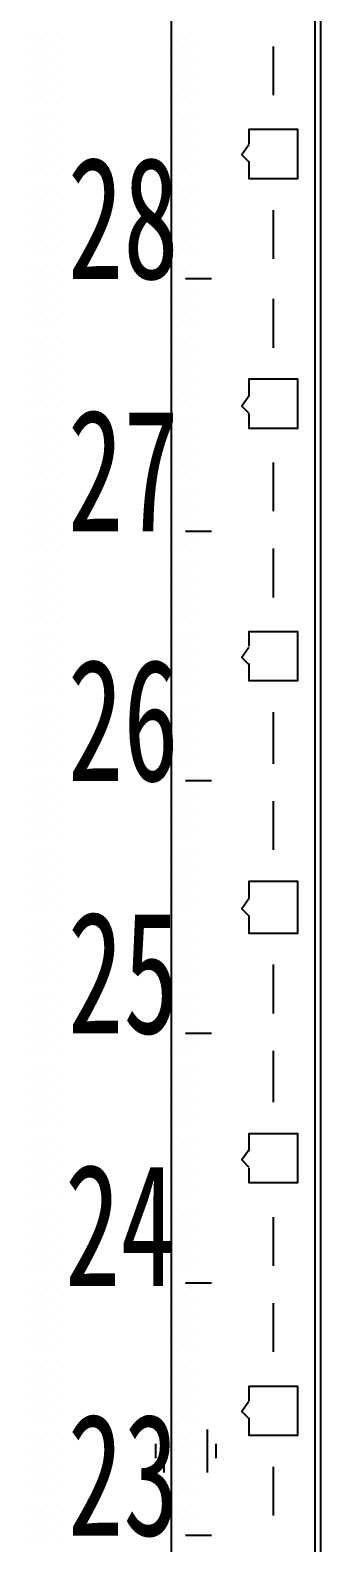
# Model space of a CAD drawing. Header units: metres. Extents: x 17 to 1264, y 17 to 859.
# Drawn here: x 303.8 to 318.4, y 402.8 to 478.7 of the extents above; entities that cross this region are included whole.
import ezdxf

# ---------------------------------------------------------------- set-up
doc = ezdxf.new("R2010")
doc.units = ezdxf.units.M
for name, color, linetype in [('LINES', 7, 'Continuous'), ('POLYLINES', 4, 'Continuous'), ('TEXTS', 3, 'Continuous')]:
    doc.layers.add(name, color=color, linetype=linetype)

msp = doc.modelspace()

# ---------------------------------------------------------------- linework, layer by layer
at = {"layer": 'LINES'}
for p, q in [((318.378, 125.712), (318.378, 721.008)), ((303.834, 478.656), (303.834, 478.656)), ((304.266, 478.656), (304.266, 478.656)), ((304.698, 478.656), (304.698, 478.656)), ((305.13, 478.656), (305.13, 478.656)), ((311.034, 478.656), (311.034, 478.656)), ((311.466, 478.656), (311.466, 478.656)), ((311.898, 478.656), (311.898, 478.656)), ((303.834, 477.792), (303.834, 477.792)), ((303.978, 478.224), (303.978, 478.224)), ((304.266, 477.792), (304.266, 477.792)), ((304.554, 478.224), (304.554, 478.224)), ((304.698, 477.792), (304.698, 477.792)), ((304.986, 478.224), (304.986, 478.224)), ((305.13, 477.792), (305.13, 477.792)), ((311.034, 477.792), (311.034, 477.792)), ((311.178, 478.224), (311.178, 478.224)), ((311.466, 477.792), (311.466, 477.792)), ((311.754, 478.224), (311.754, 478.224)), ((311.898, 477.792), (311.898, 477.792)), ((312.186, 478.224), (312.186, 478.224)), ((316.002, 477.936), (316.002, 475.488)), ((303.834, 476.784), (303.834, 476.784)), ((303.978, 477.216), (303.978, 477.216)), ((304.266, 476.784), (304.266, 476.784)), ((304.554, 477.216), (304.554, 477.216)), ((304.698, 476.784), (304.698, 476.784)), ((304.986, 477.216), (304.986, 477.216)), ((305.13, 476.784), (305.13, 476.784)), ((311.034, 476.784), (311.034, 476.784)), ((311.178, 477.216), (311.178, 477.216)), ((311.466, 476.784), (311.466, 476.784)), ((311.754, 477.216), (311.754, 477.216)), ((311.898, 476.784), (311.898, 476.784)), ((312.186, 477.216), (312.186, 477.216)), ((303.978, 476.352), (303.978, 476.352)), ((304.554, 476.352), (304.554, 476.352)), ((304.986, 476.352), (304.986, 476.352)), ((311.178, 476.352), (311.178, 476.352)), ((311.754, 476.352), (311.754, 476.352)), ((312.186, 476.352), (312.186, 476.352)), ((303.834, 475.92), (303.834, 475.92)), ((303.978, 475.488), (303.978, 475.488)), ((304.266, 475.92), (304.266, 475.92)), ((304.554, 475.488), (304.554, 475.488)), ((304.698, 475.92), (304.698, 475.92)), ((304.986, 475.488), (304.986, 475.488)), ((305.13, 475.92), (305.13, 475.92)), ((311.034, 475.92), (311.034, 475.92)), ((311.178, 475.488), (311.178, 475.488)), ((311.466, 475.92), (311.466, 475.92)), ((311.754, 475.488), (311.754, 475.488)), ((311.898, 475.92), (311.898, 475.92)), ((312.186, 475.488), (312.186, 475.488)), ((303.834, 475.056), (303.834, 475.056)), ((303.978, 474.624), (303.978, 474.624)), ((304.266, 475.056), (304.266, 475.056)), ((304.554, 474.624), (304.554, 474.624)), ((304.698, 475.056), (304.698, 475.056)), ((304.986, 474.624), (304.986, 474.624)), ((305.13, 475.056), (305.13, 475.056)), ((311.034, 475.056), (311.034, 475.056)), ((311.178, 474.624), (311.178, 474.624)), ((311.466, 475.056), (311.466, 475.056)), ((311.754, 474.624), (311.754, 474.624)), ((311.898, 475.056), (311.898, 475.056)), ((312.186, 474.624), (312.186, 474.624)), ((303.834, 474.192), (303.834, 474.192)), ((304.266, 474.192), (304.266, 474.192)), ((304.698, 474.192), (304.698, 474.192)), ((305.13, 474.192), (305.13, 474.192)), ((311.034, 474.192), (311.034, 474.192)), ((311.466, 474.192), (311.466, 474.192)), ((311.898, 474.192), (311.898, 474.192)), ((303.834, 473.184), (303.834, 473.184)), ((303.978, 473.616), (303.978, 473.616)), ((304.266, 473.184), (304.266, 473.184)), ((304.554, 473.616), (304.554, 473.616)), ((304.698, 473.184), (304.698, 473.184)), ((304.986, 473.616), (304.986, 473.616)), ((305.13, 473.184), (305.13, 473.184)), ((311.034, 473.184), (311.034, 473.184)), ((311.178, 473.616), (311.178, 473.616)), ((311.466, 473.184), (311.466, 473.184)), ((311.754, 473.616), (311.754, 473.616)), ((311.898, 473.184), (311.898, 473.184)), ((312.186, 473.616), (312.186, 473.616)), ((303.834, 472.32), (303.834, 472.32)), ((303.978, 472.752), (303.978, 472.752)), ((304.266, 472.32), (304.266, 472.32)), ((304.554, 472.752), (304.554, 472.752)), ((304.698, 472.32), (304.698, 472.32)), ((304.986, 472.752), (304.986, 472.752)), ((305.13, 472.32), (305.13, 472.32)), ((311.034, 472.32), (311.034, 472.32)), ((311.178, 472.752), (311.178, 472.752)), ((311.466, 472.32), (311.466, 472.32)), ((311.754, 472.752), (311.754, 472.752)), ((311.898, 472.32), (311.898, 472.32)), ((312.186, 472.752), (312.186, 472.752)), ((303.834, 471.456), (303.834, 471.456)), ((303.978, 471.888), (303.978, 471.888)), ((304.266, 471.456), (304.266, 471.456)), ((304.554, 471.888), (304.554, 471.888)), ((304.698, 471.456), (304.698, 471.456)), ((304.986, 471.888), (304.986, 471.888)), ((305.13, 471.456), (305.13, 471.456)), ((311.034, 471.456), (311.034, 471.456)), ((311.178, 471.888), (311.178, 471.888)), ((311.466, 471.456), (311.466, 471.456)), ((311.754, 471.888), (311.754, 471.888)), ((311.898, 471.456), (311.898, 471.456)), ((312.186, 471.888), (312.186, 471.888)), ((303.978, 471.024), (303.978, 471.024)), ((304.554, 471.024), (304.554, 471.024)), ((304.986, 471.024), (304.986, 471.024)), ((311.178, 471.024), (311.178, 471.024)), ((311.754, 471.024), (311.754, 471.024)), ((312.186, 471.024), (312.186, 471.024)), ((303.834, 470.592), (303.834, 470.592)), ((303.978, 470.016), (303.978, 470.016)), ((304.266, 470.592), (304.266, 470.592)), ((304.554, 470.016), (304.554, 470.016)), ((304.698, 470.592), (304.698, 470.592)), ((304.986, 470.016), (304.986, 470.016)), ((305.13, 470.592), (305.13, 470.592)), ((311.034, 470.592), (311.034, 470.592)), ((311.178, 470.016), (311.178, 470.016)), ((311.466, 470.592), (311.466, 470.592)), ((311.754, 470.016), (311.754, 470.016)), ((311.898, 470.592), (311.898, 470.592)), ((312.186, 470.016), (312.186, 470.016)), ((303.834, 469.584), (303.834, 469.584)), ((303.978, 469.152), (303.978, 469.152)), ((304.266, 469.584), (304.266, 469.584)), ((304.554, 469.152), (304.554, 469.152)), ((304.698, 469.584), (304.698, 469.584)), ((304.986, 469.152), (304.986, 469.152)), ((305.13, 469.584), (305.13, 469.584)), ((311.034, 469.584), (311.034, 469.584)), ((311.178, 469.152), (311.178, 469.152)), ((311.466, 469.584), (311.466, 469.584)), ((311.754, 469.152), (311.754, 469.152)), ((311.898, 469.584), (311.898, 469.584)), ((312.186, 469.152), (312.186, 469.152)), ((316.002, 469.728), (316.002, 467.28)), ((303.834, 468.72), (303.834, 468.72)), ((304.266, 468.72), (304.266, 468.72)), ((304.698, 468.72), (304.698, 468.72)), ((305.13, 468.72), (305.13, 468.72)), ((311.034, 468.72), (311.034, 468.72)), ((311.466, 468.72), (311.466, 468.72)), ((311.898, 468.72), (311.898, 468.72)), ((303.834, 467.856), (303.834, 467.856)), ((303.978, 468.288), (303.978, 468.288)), ((304.266, 467.856), (304.266, 467.856)), ((304.554, 468.288), (304.554, 468.288)), ((304.698, 467.856), (304.698, 467.856)), ((304.986, 468.288), (304.986, 468.288)), ((305.13, 467.856), (305.13, 467.856)), ((311.034, 467.856), (311.034, 467.856)), ((311.178, 468.288), (311.178, 468.288)), ((311.466, 467.856), (311.466, 467.856)), ((311.754, 468.288), (311.754, 468.288)), ((311.898, 467.856), (311.898, 467.856)), ((312.186, 468.288), (312.186, 468.288)), ((303.834, 466.992), (303.834, 466.992)), ((303.978, 467.424), (303.978, 467.424)), ((304.266, 466.992), (304.266, 466.992)), ((304.554, 467.424), (304.554, 467.424)), ((304.698, 466.992), (304.698, 466.992)), ((304.986, 467.424), (304.986, 467.424)), ((305.13, 466.992), (305.13, 466.992)), ((311.034, 466.992), (311.034, 466.992)), ((311.178, 467.424), (311.178, 467.424)), ((311.466, 466.992), (311.466, 466.992)), ((311.754, 467.424), (311.754, 467.424)), ((311.898, 466.992), (311.898, 466.992)), ((312.186, 467.424), (312.186, 467.424)), ((303.978, 466.416), (303.978, 466.416)), ((304.554, 466.416), (304.554, 466.416)), ((304.986, 466.416), (304.986, 466.416)), ((311.178, 466.416), (311.178, 466.416)), ((312.906, 466.272), (311.61, 466.272)), ((312.906, 466.272), (311.61, 466.272)), ((312.906, 466.272), (311.61, 466.272)), ((312.906, 466.272), (311.61, 466.272)), ((311.754, 466.416), (311.754, 466.416)), ((312.186, 466.416), (312.186, 466.416)), ((303.834, 465.984), (303.834, 465.984)), ((303.978, 465.552), (303.978, 465.552)), ((304.266, 465.984), (304.266, 465.984)), ((304.554, 465.552), (304.554, 465.552)), ((304.698, 465.984), (304.698, 465.984)), ((304.986, 465.552), (304.986, 465.552)), ((305.13, 465.984), (305.13, 465.984)), ((311.034, 465.984), (311.034, 465.984)), ((311.178, 465.552), (311.178, 465.552)), ((311.466, 465.984), (311.466, 465.984)), ((311.754, 465.552), (311.754, 465.552)), ((311.898, 465.984), (311.898, 465.984)), ((312.186, 465.552), (312.186, 465.552)), ((303.834, 465.12), (303.834, 465.12)), ((303.978, 464.688), (303.978, 464.688)), ((304.266, 465.12), (304.266, 465.12)), ((304.554, 464.688), (304.554, 464.688)), ((304.698, 465.12), (304.698, 465.12)), ((304.986, 464.688), (304.986, 464.688)), ((305.13, 465.12), (305.13, 465.12)), ((311.034, 465.12), (311.034, 465.12)), ((311.178, 464.688), (311.178, 464.688)), ((311.466, 465.12), (311.466, 465.12)), ((311.754, 464.688), (311.754, 464.688)), ((311.898, 465.12), (311.898, 465.12)), ((312.186, 464.688), (312.186, 464.688)), ((316.002, 465.264), (316.002, 462.816)), ((303.834, 464.256), (303.834, 464.256)), ((303.978, 463.824), (303.978, 463.824)), ((304.266, 464.256), (304.266, 464.256)), ((304.554, 463.824), (304.554, 463.824)), ((304.698, 464.256), (304.698, 464.256)), ((304.986, 463.824), (304.986, 463.824)), ((305.13, 464.256), (305.13, 464.256)), ((311.034, 464.256), (311.034, 464.256)), ((311.178, 463.824), (311.178, 463.824)), ((311.466, 464.256), (311.466, 464.256)), ((311.754, 463.824), (311.754, 463.824)), ((311.898, 464.256), (311.898, 464.256)), ((312.186, 463.824), (312.186, 463.824)), ((303.834, 463.392), (303.834, 463.392)), ((304.266, 463.392), (304.266, 463.392)), ((304.698, 463.392), (304.698, 463.392)), ((305.13, 463.392), (305.13, 463.392)), ((311.034, 463.392), (311.034, 463.392)), ((311.466, 463.392), (311.466, 463.392)), ((311.898, 463.392), (311.898, 463.392)), ((303.834, 462.384), (303.834, 462.384)), ((303.978, 462.816), (303.978, 462.816)), ((304.266, 462.384), (304.266, 462.384)), ((304.554, 462.816), (304.554, 462.816)), ((304.698, 462.384), (304.698, 462.384)), ((304.986, 462.816), (304.986, 462.816)), ((305.13, 462.384), (305.13, 462.384)), ((311.034, 462.384), (311.034, 462.384)), ((311.178, 462.816), (311.178, 462.816)), ((311.466, 462.384), (311.466, 462.384)), ((311.754, 462.816), (311.754, 462.816)), ((311.898, 462.384), (311.898, 462.384)), ((312.186, 462.816), (312.186, 462.816)), ((303.978, 461.952), (303.978, 461.952)), ((304.554, 461.952), (304.554, 461.952)), ((304.986, 461.952), (304.986, 461.952)), ((311.178, 461.952), (311.178, 461.952)), ((311.754, 461.952), (311.754, 461.952)), ((312.186, 461.952), (312.186, 461.952)), ((303.834, 461.52), (303.834, 461.52)), ((303.978, 461.088), (303.978, 461.088)), ((304.266, 461.52), (304.266, 461.52)), ((304.554, 461.088), (304.554, 461.088)), ((304.698, 461.52), (304.698, 461.52)), ((304.986, 461.088), (304.986, 461.088)), ((305.13, 461.52), (305.13, 461.52)), ((311.034, 461.52), (311.034, 461.52)), ((311.178, 461.088), (311.178, 461.088)), ((311.466, 461.52), (311.466, 461.52)), ((311.754, 461.088), (311.754, 461.088)), ((311.898, 461.52), (311.898, 461.52)), ((312.186, 461.088), (312.186, 461.088)), ((303.834, 460.656), (303.834, 460.656)), ((303.978, 460.224), (303.978, 460.224)), ((304.266, 460.656), (304.266, 460.656)), ((304.554, 460.224), (304.554, 460.224)), ((304.698, 460.656), (304.698, 460.656)), ((304.986, 460.224), (304.986, 460.224)), ((305.13, 460.656), (305.13, 460.656)), ((311.034, 460.656), (311.034, 460.656)), ((311.178, 460.224), (311.178, 460.224)), ((311.466, 460.656), (311.466, 460.656)), ((311.754, 460.224), (311.754, 460.224)), ((311.898, 460.656), (311.898, 460.656)), ((312.186, 460.224), (312.186, 460.224)), ((303.834, 459.792), (303.834, 459.792)), ((304.266, 459.792), (304.266, 459.792)), ((304.698, 459.792), (304.698, 459.792)), ((305.13, 459.792), (305.13, 459.792)), ((311.034, 459.792), (311.034, 459.792)), ((311.466, 459.792), (311.466, 459.792)), ((311.898, 459.792), (311.898, 459.792)), ((303.834, 458.784), (303.834, 458.784)), ((303.978, 459.216), (303.978, 459.216)), ((304.266, 458.784), (304.266, 458.784)), ((304.554, 459.216), (304.554, 459.216)), ((304.698, 458.784), (304.698, 458.784)), ((304.986, 459.216), (304.986, 459.216)), ((305.13, 458.784), (305.13, 458.784)), ((311.034, 458.784), (311.034, 458.784)), ((311.178, 459.216), (311.178, 459.216)), ((311.466, 458.784), (311.466, 458.784)), ((311.754, 459.216), (311.754, 459.216)), ((311.898, 458.784), (311.898, 458.784)), ((312.186, 459.216), (312.186, 459.216)), ((303.834, 457.92), (303.834, 457.92)), ((303.978, 458.352), (303.978, 458.352)), ((304.266, 457.92), (304.266, 457.92)), ((304.554, 458.352), (304.554, 458.352)), ((304.698, 457.92), (304.698, 457.92)), ((304.986, 458.352), (304.986, 458.352)), ((305.13, 457.92), (305.13, 457.92)), ((311.034, 457.92), (311.034, 457.92)), ((311.178, 458.352), (311.178, 458.352)), ((311.466, 457.92), (311.466, 457.92)), ((311.754, 458.352), (311.754, 458.352)), ((311.898, 457.92), (311.898, 457.92)), ((312.186, 458.352), (312.186, 458.352)), ((303.834, 457.056), (303.834, 457.056)), ((303.978, 457.488), (303.978, 457.488)), ((304.266, 457.056), (304.266, 457.056)), ((304.554, 457.488), (304.554, 457.488)), ((304.698, 457.056), (304.698, 457.056)), ((304.986, 457.488), (304.986, 457.488)), ((305.13, 457.056), (305.13, 457.056)), ((311.034, 457.056), (311.034, 457.056)), ((311.178, 457.488), (311.178, 457.488)), ((311.466, 457.056), (311.466, 457.056)), ((311.754, 457.488), (311.754, 457.488)), ((311.898, 457.056), (311.898, 457.056)), ((312.186, 457.488), (312.186, 457.488)), ((316.002, 457.056), (316.002, 454.608)), ((303.978, 456.624), (303.978, 456.624)), ((304.554, 456.624), (304.554, 456.624)), ((304.986, 456.624), (304.986, 456.624)), ((311.178, 456.624), (311.178, 456.624)), ((311.754, 456.624), (311.754, 456.624)), ((312.186, 456.624), (312.186, 456.624)), ((303.834, 456.192), (303.834, 456.192)), ((303.978, 455.616), (303.978, 455.616)), ((304.266, 456.192), (304.266, 456.192)), ((304.554, 455.616), (304.554, 455.616)), ((304.698, 456.192), (304.698, 456.192)), ((304.986, 455.616), (304.986, 455.616)), ((305.13, 456.192), (305.13, 456.192)), ((311.034, 456.192), (311.034, 456.192)), ((311.178, 455.616), (311.178, 455.616)), ((311.466, 456.192), (311.466, 456.192)), ((311.754, 455.616), (311.754, 455.616)), ((311.898, 456.192), (311.898, 456.192)), ((312.186, 455.616), (312.186, 455.616)), ((303.834, 455.184), (303.834, 455.184)), ((303.978, 454.752), (303.978, 454.752)), ((304.266, 455.184), (304.266, 455.184)), ((304.554, 454.752), (304.554, 454.752)), ((304.698, 455.184), (304.698, 455.184)), ((304.986, 454.752), (304.986, 454.752)), ((305.13, 455.184), (305.13, 455.184)), ((311.034, 455.184), (311.034, 455.184)), ((311.178, 454.752), (311.178, 454.752)), ((311.466, 455.184), (311.466, 455.184)), ((311.754, 454.752), (311.754, 454.752)), ((311.898, 455.184), (311.898, 455.184)), ((312.186, 454.752), (312.186, 454.752)), ((303.834, 454.32), (303.834, 454.32)), ((304.266, 454.32), (304.266, 454.32)), ((304.698, 454.32), (304.698, 454.32)), ((305.13, 454.32), (305.13, 454.32)), ((311.034, 454.32), (311.034, 454.32)), ((311.466, 454.32), (311.466, 454.32)), ((311.898, 454.32), (311.898, 454.32)), ((303.834, 453.456), (303.834, 453.456)), ((303.978, 453.888), (303.978, 453.888)), ((304.266, 453.456), (304.266, 453.456)), ((304.554, 453.888), (304.554, 453.888)), ((304.698, 453.456), (304.698, 453.456)), ((304.986, 453.888), (304.986, 453.888)), ((305.13, 453.456), (305.13, 453.456)), ((311.034, 453.456), (311.034, 453.456)), ((311.178, 453.888), (311.178, 453.888)), ((311.466, 453.456), (311.466, 453.456)), ((312.906, 453.6), (311.61, 453.6)), ((312.906, 453.6), (311.61, 453.6)), ((312.906, 453.6), (311.61, 453.6)), ((312.906, 453.6), (311.61, 453.6)), ((311.754, 453.888), (311.754, 453.888)), ((311.898, 453.456), (311.898, 453.456)), ((312.186, 453.888), (312.186, 453.888)), ((303.834, 452.592), (303.834, 452.592)), ((303.978, 453.024), (303.978, 453.024)), ((304.266, 452.592), (304.266, 452.592)), ((304.554, 453.024), (304.554, 453.024)), ((304.698, 452.592), (304.698, 452.592)), ((304.986, 453.024), (304.986, 453.024)), ((305.13, 452.592), (305.13, 452.592)), ((311.034, 452.592), (311.034, 452.592)), ((311.178, 453.024), (311.178, 453.024)), ((311.466, 452.592), (311.466, 452.592)), ((311.754, 453.024), (311.754, 453.024)), ((311.898, 452.592), (311.898, 452.592)), ((312.186, 453.024), (312.186, 453.024)), ((316.002, 452.736), (316.002, 450.288)), ((303.978, 452.016), (303.978, 452.016)), ((304.554, 452.016), (304.554, 452.016)), ((304.986, 452.016), (304.986, 452.016)), ((311.178, 452.016), (311.178, 452.016)), ((311.754, 452.016), (311.754, 452.016)), ((312.186, 452.016), (312.186, 452.016)), ((303.834, 451.584), (303.834, 451.584)), ((303.978, 451.152), (303.978, 451.152)), ((304.266, 451.584), (304.266, 451.584)), ((304.554, 451.152), (304.554, 451.152)), ((304.698, 451.584), (304.698, 451.584)), ((304.986, 451.152), (304.986, 451.152)), ((305.13, 451.584), (305.13, 451.584)), ((311.034, 451.584), (311.034, 451.584)), ((311.178, 451.152), (311.178, 451.152)), ((311.466, 451.584), (311.466, 451.584)), ((311.754, 451.152), (311.754, 451.152)), ((311.898, 451.584), (311.898, 451.584)), ((312.186, 451.152), (312.186, 451.152)), ((303.834, 450.72), (303.834, 450.72)), ((303.978, 450.288), (303.978, 450.288)), ((304.266, 450.72), (304.266, 450.72)), ((304.554, 450.288), (304.554, 450.288)), ((304.698, 450.72), (304.698, 450.72)), ((304.986, 450.288), (304.986, 450.288)), ((305.13, 450.72), (305.13, 450.72)), ((311.034, 450.72), (311.034, 450.72)), ((311.178, 450.288), (311.178, 450.288)), ((311.466, 450.72), (311.466, 450.72)), ((311.754, 450.288), (311.754, 450.288)), ((311.898, 450.72), (311.898, 450.72)), ((312.186, 450.288), (312.186, 450.288)), ((303.834, 449.856), (303.834, 449.856)), ((303.978, 449.424), (303.978, 449.424)), ((304.266, 449.856), (304.266, 449.856)), ((304.554, 449.424), (304.554, 449.424)), ((304.698, 449.856), (304.698, 449.856)), ((304.986, 449.424), (304.986, 449.424)), ((305.13, 449.856), (305.13, 449.856)), ((311.034, 449.856), (311.034, 449.856)), ((311.178, 449.424), (311.178, 449.424)), ((311.466, 449.856), (311.466, 449.856)), ((311.754, 449.424), (311.754, 449.424)), ((311.898, 449.856), (311.898, 449.856)), ((312.186, 449.424), (312.186, 449.424)), ((303.834, 448.992), (303.834, 448.992)), ((304.266, 448.992), (304.266, 448.992)), ((304.698, 448.992), (304.698, 448.992)), ((305.13, 448.992), (305.13, 448.992)), ((311.034, 448.992), (311.034, 448.992)), ((311.466, 448.992), (311.466, 448.992)), ((311.898, 448.992), (311.898, 448.992)), ((303.834, 447.984), (303.834, 447.984)), ((303.978, 448.416), (303.978, 448.416)), ((304.266, 447.984), (304.266, 447.984)), ((304.554, 448.416), (304.554, 448.416)), ((304.698, 447.984), (304.698, 447.984)), ((304.986, 448.416), (304.986, 448.416)), ((305.13, 447.984), (305.13, 447.984)), ((311.034, 447.984), (311.034, 447.984)), ((311.178, 448.416), (311.178, 448.416)), ((311.466, 447.984), (311.466, 447.984)), ((311.754, 448.416), (311.754, 448.416)), ((311.898, 447.984), (311.898, 447.984)), ((312.186, 448.416), (312.186, 448.416)), ((303.834, 447.12), (303.834, 447.12)), ((303.978, 447.552), (303.978, 447.552)), ((304.266, 447.12), (304.266, 447.12)), ((304.554, 447.552), (304.554, 447.552)), ((304.698, 447.12), (304.698, 447.12)), ((304.986, 447.552), (304.986, 447.552)), ((305.13, 447.12), (305.13, 447.12)), ((311.034, 447.12), (311.034, 447.12)), ((311.178, 447.552), (311.178, 447.552)), ((311.466, 447.12), (311.466, 447.12)), ((311.754, 447.552), (311.754, 447.552)), ((311.898, 447.12), (311.898, 447.12)), ((312.186, 447.552), (312.186, 447.552)), ((303.978, 446.688), (303.978, 446.688)), ((304.554, 446.688), (304.554, 446.688)), ((304.986, 446.688), (304.986, 446.688)), ((311.178, 446.688), (311.178, 446.688)), ((311.754, 446.688), (311.754, 446.688)), ((312.186, 446.688), (312.186, 446.688)), ((303.834, 446.256), (303.834, 446.256)), ((303.978, 445.824), (303.978, 445.824)), ((304.266, 446.256), (304.266, 446.256)), ((304.554, 445.824), (304.554, 445.824)), ((304.698, 446.256), (304.698, 446.256)), ((304.986, 445.824), (304.986, 445.824)), ((305.13, 446.256), (305.13, 446.256)), ((311.034, 446.256), (311.034, 446.256)), ((311.178, 445.824), (311.178, 445.824)), ((311.466, 446.256), (311.466, 446.256)), ((311.754, 445.824), (311.754, 445.824)), ((311.898, 446.256), (311.898, 446.256)), ((312.186, 445.824), (312.186, 445.824)), ((303.834, 445.392), (303.834, 445.392)), ((304.266, 445.392), (304.266, 445.392)), ((304.698, 445.392), (304.698, 445.392)), ((305.13, 445.392), (305.13, 445.392)), ((311.034, 445.392), (311.034, 445.392)), ((311.466, 445.392), (311.466, 445.392)), ((311.898, 445.392), (311.898, 445.392)), ((303.834, 444.384), (303.834, 444.384)), ((303.978, 444.816), (303.978, 444.816)), ((304.266, 444.384), (304.266, 444.384)), ((304.554, 444.816), (304.554, 444.816)), ((304.698, 444.384), (304.698, 444.384)), ((304.986, 444.816), (304.986, 444.816)), ((305.13, 444.384), (305.13, 444.384)), ((311.034, 444.384), (311.034, 444.384)), ((311.178, 444.816), (311.178, 444.816)), ((311.466, 444.384), (311.466, 444.384)), ((311.754, 444.816), (311.754, 444.816)), ((311.898, 444.384), (311.898, 444.384)), ((312.186, 444.816), (312.186, 444.816)), ((316.002, 444.528), (316.002, 441.936)), ((303.834, 443.52), (303.834, 443.52)), ((303.978, 443.952), (303.978, 443.952)), ((304.266, 443.52), (304.266, 443.52)), ((304.554, 443.952), (304.554, 443.952)), ((304.698, 443.52), (304.698, 443.52)), ((304.986, 443.952), (304.986, 443.952)), ((305.13, 443.52), (305.13, 443.52)), ((311.034, 443.52), (311.034, 443.52)), ((311.178, 443.952), (311.178, 443.952)), ((311.466, 443.52), (311.466, 443.52)), ((311.754, 443.952), (311.754, 443.952)), ((311.898, 443.52), (311.898, 443.52)), ((312.186, 443.952), (312.186, 443.952)), ((303.834, 442.656), (303.834, 442.656)), ((303.978, 443.088), (303.978, 443.088)), ((304.266, 442.656), (304.266, 442.656)), ((304.554, 443.088), (304.554, 443.088)), ((304.698, 442.656), (304.698, 442.656)), ((304.986, 443.088), (304.986, 443.088)), ((305.13, 442.656), (305.13, 442.656)), ((311.034, 442.656), (311.034, 442.656)), ((311.178, 443.088), (311.178, 443.088)), ((311.466, 442.656), (311.466, 442.656)), ((311.754, 443.088), (311.754, 443.088)), ((311.898, 442.656), (311.898, 442.656)), ((312.186, 443.088), (312.186, 443.088)), ((303.978, 442.224), (303.978, 442.224)), ((304.554, 442.224), (304.554, 442.224)), ((304.986, 442.224), (304.986, 442.224)), ((311.178, 442.224), (311.178, 442.224)), ((311.754, 442.224), (311.754, 442.224)), ((312.186, 442.224), (312.186, 442.224)), ((303.834, 441.792), (303.834, 441.792)), ((303.978, 441.216), (303.978, 441.216)), ((304.266, 441.792), (304.266, 441.792)), ((304.554, 441.216), (304.554, 441.216)), ((304.698, 441.792), (304.698, 441.792)), ((304.986, 441.216), (304.986, 441.216)), ((305.13, 441.792), (305.13, 441.792)), ((311.034, 441.792), (311.034, 441.792)), ((311.178, 441.216), (311.178, 441.216)), ((311.466, 441.792), (311.466, 441.792)), ((312.906, 441.072), (311.61, 441.072)), ((312.906, 441.072), (311.61, 441.072)), ((312.906, 441.072), (311.61, 441.072)), ((312.906, 441.072), (311.61, 441.072)), ((311.754, 441.216), (311.754, 441.216)), ((311.898, 441.792), (311.898, 441.792)), ((312.186, 441.216), (312.186, 441.216)), ((303.834, 440.784), (303.834, 440.784)), ((303.978, 440.352), (303.978, 440.352)), ((304.266, 440.784), (304.266, 440.784)), ((304.554, 440.352), (304.554, 440.352)), ((304.698, 440.784), (304.698, 440.784)), ((304.986, 440.352), (304.986, 440.352)), ((305.13, 440.784), (305.13, 440.784)), ((311.034, 440.784), (311.034, 440.784)), ((311.178, 440.352), (311.178, 440.352)), ((311.466, 440.784), (311.466, 440.784)), ((311.754, 440.352), (311.754, 440.352)), ((311.898, 440.784), (311.898, 440.784)), ((312.186, 440.352), (312.186, 440.352)), ((303.834, 439.92), (303.834, 439.92)), ((304.266, 439.92), (304.266, 439.92)), ((304.698, 439.92), (304.698, 439.92)), ((305.13, 439.92), (305.13, 439.92)), ((311.034, 439.92), (311.034, 439.92)), ((311.466, 439.92), (311.466, 439.92)), ((311.898, 439.92), (311.898, 439.92)), ((316.002, 440.064), (316.002, 437.616)), ((303.834, 439.056), (303.834, 439.056)), ((303.978, 439.488), (303.978, 439.488)), ((304.266, 439.056), (304.266, 439.056)), ((304.554, 439.488), (304.554, 439.488)), ((304.698, 439.056), (304.698, 439.056)), ((304.986, 439.488), (304.986, 439.488)), ((305.13, 439.056), (305.13, 439.056)), ((311.034, 439.056), (311.034, 439.056)), ((311.178, 439.488), (311.178, 439.488)), ((311.466, 439.056), (311.466, 439.056)), ((311.754, 439.488), (311.754, 439.488)), ((311.898, 439.056), (311.898, 439.056)), ((312.186, 439.488), (312.186, 439.488)), ((303.834, 438.192), (303.834, 438.192)), ((303.978, 438.624), (303.978, 438.624)), ((304.266, 438.192), (304.266, 438.192)), ((304.554, 438.624), (304.554, 438.624)), ((304.698, 438.192), (304.698, 438.192)), ((304.986, 438.624), (304.986, 438.624)), ((305.13, 438.192), (305.13, 438.192)), ((311.034, 438.192), (311.034, 438.192)), ((311.178, 438.624), (311.178, 438.624)), ((311.466, 438.192), (311.466, 438.192)), ((311.754, 438.624), (311.754, 438.624)), ((311.898, 438.192), (311.898, 438.192)), ((312.186, 438.624), (312.186, 438.624)), ((303.978, 437.616), (303.978, 437.616)), ((304.554, 437.616), (304.554, 437.616)), ((304.986, 437.616), (304.986, 437.616)), ((311.178, 437.616), (311.178, 437.616)), ((311.754, 437.616), (311.754, 437.616)), ((312.186, 437.616), (312.186, 437.616)), ((303.834, 437.184), (303.834, 437.184)), ((303.978, 436.752), (303.978, 436.752)), ((304.266, 437.184), (304.266, 437.184)), ((304.554, 436.752), (304.554, 436.752)), ((304.698, 437.184), (304.698, 437.184)), ((304.986, 436.752), (304.986, 436.752)), ((305.13, 437.184), (305.13, 437.184)), ((311.034, 437.184), (311.034, 437.184)), ((311.178, 436.752), (311.178, 436.752)), ((311.466, 437.184), (311.466, 437.184)), ((311.754, 436.752), (311.754, 436.752)), ((311.898, 437.184), (311.898, 437.184)), ((312.186, 436.752), (312.186, 436.752)), ((303.834, 436.32), (303.834, 436.32)), ((303.978, 435.888), (303.978, 435.888)), ((304.266, 436.32), (304.266, 436.32)), ((304.554, 435.888), (304.554, 435.888)), ((304.698, 436.32), (304.698, 436.32)), ((304.986, 435.888), (304.986, 435.888)), ((305.13, 436.32), (305.13, 436.32)), ((311.034, 436.32), (311.034, 436.32)), ((311.178, 435.888), (311.178, 435.888)), ((311.466, 436.32), (311.466, 436.32)), ((311.754, 435.888), (311.754, 435.888)), ((311.898, 436.32), (311.898, 436.32)), ((312.186, 435.888), (312.186, 435.888)), ((303.834, 435.456), (303.834, 435.456)), ((303.978, 435.024), (303.978, 435.024)), ((304.266, 435.456), (304.266, 435.456)), ((304.554, 435.024), (304.554, 435.024)), ((304.698, 435.456), (304.698, 435.456)), ((304.986, 435.024), (304.986, 435.024)), ((305.13, 435.456), (305.13, 435.456)), ((311.034, 435.456), (311.034, 435.456)), ((311.178, 435.024), (311.178, 435.024)), ((311.466, 435.456), (311.466, 435.456)), ((311.754, 435.024), (311.754, 435.024)), ((311.898, 435.456), (311.898, 435.456)), ((312.186, 435.024), (312.186, 435.024)), ((303.834, 434.592), (303.834, 434.592)), ((304.266, 434.592), (304.266, 434.592)), ((304.698, 434.592), (304.698, 434.592)), ((305.13, 434.592), (305.13, 434.592)), ((311.034, 434.592), (311.034, 434.592)), ((311.466, 434.592), (311.466, 434.592)), ((311.898, 434.592), (311.898, 434.592)), ((303.834, 433.584), (303.834, 433.584)), ((303.978, 434.016), (303.978, 434.016)), ((304.266, 433.584), (304.266, 433.584)), ((304.554, 434.016), (304.554, 434.016)), ((304.698, 433.584), (304.698, 433.584)), ((304.986, 434.016), (304.986, 434.016)), ((305.13, 433.584), (305.13, 433.584)), ((311.034, 433.584), (311.034, 433.584)), ((311.178, 434.016), (311.178, 434.016)), ((311.466, 433.584), (311.466, 433.584)), ((311.754, 434.016), (311.754, 434.016)), ((311.898, 433.584), (311.898, 433.584)), ((312.186, 434.016), (312.186, 434.016)), ((303.834, 432.72), (303.834, 432.72)), ((303.978, 433.152), (303.978, 433.152)), ((304.266, 432.72), (304.266, 432.72)), ((304.554, 433.152), (304.554, 433.152)), ((304.698, 432.72), (304.698, 432.72)), ((304.986, 433.152), (304.986, 433.152)), ((305.13, 432.72), (305.13, 432.72)), ((311.034, 432.72), (311.034, 432.72)), ((311.178, 433.152), (311.178, 433.152)), ((311.466, 432.72), (311.466, 432.72)), ((311.754, 433.152), (311.754, 433.152)), ((311.898, 432.72), (311.898, 432.72)), ((312.186, 433.152), (312.186, 433.152)), ((303.978, 432.288), (303.978, 432.288)), ((304.554, 432.288), (304.554, 432.288)), ((304.986, 432.288), (304.986, 432.288)), ((311.178, 432.288), (311.178, 432.288)), ((311.754, 432.288), (311.754, 432.288)), ((312.186, 432.288), (312.186, 432.288)), ((303.834, 431.856), (303.834, 431.856)), ((303.978, 431.424), (303.978, 431.424)), ((304.266, 431.856), (304.266, 431.856)), ((304.554, 431.424), (304.554, 431.424)), ((304.698, 431.856), (304.698, 431.856)), ((304.986, 431.424), (304.986, 431.424)), ((305.13, 431.856), (305.13, 431.856)), ((311.034, 431.856), (311.034, 431.856)), ((311.178, 431.424), (311.178, 431.424)), ((311.466, 431.856), (311.466, 431.856)), ((311.754, 431.424), (311.754, 431.424)), ((311.898, 431.856), (311.898, 431.856)), ((312.186, 431.424), (312.186, 431.424)), ((316.002, 431.856), (316.002, 429.408)), ((303.834, 430.992), (303.834, 430.992)), ((303.978, 430.416), (303.978, 430.416)), ((304.266, 430.992), (304.266, 430.992)), ((304.554, 430.416), (304.554, 430.416)), ((304.698, 430.992), (304.698, 430.992)), ((304.986, 430.416), (304.986, 430.416)), ((305.13, 430.992), (305.13, 430.992)), ((311.034, 430.992), (311.034, 430.992)), ((311.178, 430.416), (311.178, 430.416)), ((311.466, 430.992), (311.466, 430.992)), ((311.754, 430.416), (311.754, 430.416)), ((311.898, 430.992), (311.898, 430.992)), ((312.186, 430.416), (312.186, 430.416)), ((303.834, 429.984), (303.834, 429.984)), ((304.266, 429.984), (304.266, 429.984)), ((304.698, 429.984), (304.698, 429.984)), ((305.13, 429.984), (305.13, 429.984)), ((311.034, 429.984), (311.034, 429.984)), ((311.466, 429.984), (311.466, 429.984)), ((311.898, 429.984), (311.898, 429.984)), ((303.834, 429.12), (303.834, 429.12)), ((303.978, 429.552), (303.978, 429.552)), ((304.266, 429.12), (304.266, 429.12)), ((304.554, 429.552), (304.554, 429.552)), ((304.698, 429.12), (304.698, 429.12)), ((304.986, 429.552), (304.986, 429.552)), ((305.13, 429.12), (305.13, 429.12)), ((311.034, 429.12), (311.034, 429.12)), ((311.178, 429.552), (311.178, 429.552)), ((311.466, 429.12), (311.466, 429.12)), ((311.754, 429.552), (311.754, 429.552)), ((311.898, 429.12), (311.898, 429.12)), ((312.186, 429.552), (312.186, 429.552)), ((303.834, 428.256), (303.834, 428.256)), ((303.978, 428.688), (303.978, 428.688)), ((304.266, 428.256), (304.266, 428.256)), ((304.554, 428.688), (304.554, 428.688)), ((304.698, 428.256), (304.698, 428.256)), ((304.986, 428.688), (304.986, 428.688)), ((305.13, 428.256), (305.13, 428.256)), ((311.034, 428.256), (311.034, 428.256)), ((311.178, 428.688), (311.178, 428.688)), ((311.466, 428.256), (311.466, 428.256)), ((312.906, 428.4), (311.61, 428.4)), ((312.906, 428.4), (311.61, 428.4)), ((312.906, 428.4), (311.61, 428.4)), ((312.906, 428.4), (311.61, 428.4)), ((311.754, 428.688), (311.754, 428.688)), ((311.898, 428.256), (311.898, 428.256)), ((312.186, 428.688), (312.186, 428.688)), ((303.834, 427.392), (303.834, 427.392)), ((303.978, 427.824), (303.978, 427.824)), ((304.266, 427.392), (304.266, 427.392)), ((304.554, 427.824), (304.554, 427.824)), ((304.698, 427.392), (304.698, 427.392)), ((304.986, 427.824), (304.986, 427.824)), ((305.13, 427.392), (305.13, 427.392)), ((311.034, 427.392), (311.034, 427.392)), ((311.178, 427.824), (311.178, 427.824)), ((311.466, 427.392), (311.466, 427.392)), ((311.754, 427.824), (311.754, 427.824)), ((311.898, 427.392), (311.898, 427.392)), ((312.186, 427.824), (312.186, 427.824)), ((316.002, 427.536), (316.002, 424.944)), ((303.978, 426.816), (303.978, 426.816)), ((304.554, 426.816), (304.554, 426.816)), ((304.986, 426.816), (304.986, 426.816)), ((311.178, 426.816), (311.178, 426.816)), ((311.754, 426.816), (311.754, 426.816)), ((312.186, 426.816), (312.186, 426.816)), ((303.834, 426.384), (303.834, 426.384)), ((303.978, 425.952), (303.978, 425.952)), ((304.266, 426.384), (304.266, 426.384)), ((304.554, 425.952), (304.554, 425.952)), ((304.698, 426.384), (304.698, 426.384)), ((304.986, 425.952), (304.986, 425.952)), ((305.13, 426.384), (305.13, 426.384)), ((311.034, 426.384), (311.034, 426.384)), ((311.178, 425.952), (311.178, 425.952)), ((311.466, 426.384), (311.466, 426.384)), ((311.754, 425.952), (311.754, 425.952)), ((311.898, 426.384), (311.898, 426.384)), ((312.186, 425.952), (312.186, 425.952)), ((303.834, 425.52), (303.834, 425.52)), ((304.266, 425.52), (304.266, 425.52)), ((304.698, 425.52), (304.698, 425.52)), ((305.13, 425.52), (305.13, 425.52)), ((311.034, 425.52), (311.034, 425.52)), ((311.466, 425.52), (311.466, 425.52)), ((311.898, 425.52), (311.898, 425.52)), ((303.834, 424.656), (303.834, 424.656)), ((303.978, 425.088), (303.978, 425.088)), ((304.266, 424.656), (304.266, 424.656)), ((304.554, 425.088), (304.554, 425.088)), ((304.698, 424.656), (304.698, 424.656)), ((304.986, 425.088), (304.986, 425.088)), ((305.13, 424.656), (305.13, 424.656)), ((311.034, 424.656), (311.034, 424.656)), ((311.178, 425.088), (311.178, 425.088)), ((311.466, 424.656), (311.466, 424.656)), ((311.754, 425.088), (311.754, 425.088)), ((311.898, 424.656), (311.898, 424.656)), ((312.186, 425.088), (312.186, 425.088)), ((303.834, 423.792), (303.834, 423.792)), ((303.978, 424.224), (303.978, 424.224)), ((304.266, 423.792), (304.266, 423.792)), ((304.554, 424.224), (304.554, 424.224)), ((304.698, 423.792), (304.698, 423.792)), ((304.986, 424.224), (304.986, 424.224)), ((305.13, 423.792), (305.13, 423.792)), ((311.034, 423.792), (311.034, 423.792)), ((311.178, 424.224), (311.178, 424.224)), ((311.466, 423.792), (311.466, 423.792)), ((311.754, 424.224), (311.754, 424.224)), ((311.898, 423.792), (311.898, 423.792)), ((312.186, 424.224), (312.186, 424.224)), ((303.978, 423.216), (303.978, 423.216)), ((304.554, 423.216), (304.554, 423.216)), ((304.986, 423.216), (304.986, 423.216)), ((311.178, 423.216), (311.178, 423.216)), ((311.754, 423.216), (311.754, 423.216)), ((312.186, 423.216), (312.186, 423.216)), ((303.834, 422.784), (303.834, 422.784)), ((303.978, 422.352), (303.978, 422.352)), ((304.266, 422.784), (304.266, 422.784)), ((304.554, 422.352), (304.554, 422.352)), ((304.698, 422.784), (304.698, 422.784)), ((304.986, 422.352), (304.986, 422.352)), ((305.13, 422.784), (305.13, 422.784)), ((311.034, 422.784), (311.034, 422.784)), ((311.178, 422.352), (311.178, 422.352)), ((311.466, 422.784), (311.466, 422.784)), ((311.754, 422.352), (311.754, 422.352)), ((311.898, 422.784), (311.898, 422.784)), ((312.186, 422.352), (312.186, 422.352)), ((303.834, 421.92), (303.834, 421.92)), ((303.978, 421.488), (303.978, 421.488)), ((304.266, 421.92), (304.266, 421.92)), ((304.554, 421.488), (304.554, 421.488)), ((304.698, 421.92), (304.698, 421.92)), ((304.986, 421.488), (304.986, 421.488)), ((305.13, 421.92), (305.13, 421.92)), ((311.034, 421.92), (311.034, 421.92)), ((311.178, 421.488), (311.178, 421.488)), ((311.466, 421.92), (311.466, 421.92)), ((311.754, 421.488), (311.754, 421.488)), ((311.898, 421.92), (311.898, 421.92)), ((312.186, 421.488), (312.186, 421.488)), ((303.834, 421.056), (303.834, 421.056)), ((303.978, 420.624), (303.978, 420.624)), ((304.266, 421.056), (304.266, 421.056)), ((304.554, 420.624), (304.554, 420.624)), ((304.698, 421.056), (304.698, 421.056)), ((304.986, 420.624), (304.986, 420.624)), ((305.13, 421.056), (305.13, 421.056)), ((311.034, 421.056), (311.034, 421.056)), ((311.178, 420.624), (311.178, 420.624)), ((311.466, 421.056), (311.466, 421.056)), ((311.754, 420.624), (311.754, 420.624)), ((311.898, 421.056), (311.898, 421.056)), ((312.186, 420.624), (312.186, 420.624)), ((303.834, 420.192), (303.834, 420.192)), ((304.266, 420.192), (304.266, 420.192)), ((304.698, 420.192), (304.698, 420.192)), ((305.13, 420.192), (305.13, 420.192)), ((311.034, 420.192), (311.034, 420.192)), ((311.466, 420.192), (311.466, 420.192)), ((311.898, 420.192), (311.898, 420.192)), ((303.834, 419.184), (303.834, 419.184)), ((303.978, 419.616), (303.978, 419.616)), ((304.266, 419.184), (304.266, 419.184)), ((304.554, 419.616), (304.554, 419.616)), ((304.698, 419.184), (304.698, 419.184)), ((304.986, 419.616), (304.986, 419.616)), ((305.13, 419.184), (305.13, 419.184)), ((311.034, 419.184), (311.034, 419.184)), ((311.178, 419.616), (311.178, 419.616)), ((311.466, 419.184), (311.466, 419.184)), ((311.754, 419.616), (311.754, 419.616)), ((311.898, 419.184), (311.898, 419.184)), ((312.186, 419.616), (312.186, 419.616)), ((316.002, 419.184), (316.002, 416.736)), ((303.834, 418.32), (303.834, 418.32)), ((303.978, 418.752), (303.978, 418.752)), ((304.266, 418.32), (304.266, 418.32)), ((304.554, 418.752), (304.554, 418.752)), ((304.698, 418.32), (304.698, 418.32)), ((304.986, 418.752), (304.986, 418.752)), ((305.13, 418.32), (305.13, 418.32)), ((311.034, 418.32), (311.034, 418.32)), ((311.178, 418.752), (311.178, 418.752)), ((311.466, 418.32), (311.466, 418.32)), ((311.754, 418.752), (311.754, 418.752)), ((311.898, 418.32), (311.898, 418.32)), ((312.186, 418.752), (312.186, 418.752)), ((303.978, 417.888), (303.978, 417.888)), ((304.554, 417.888), (304.554, 417.888)), ((304.986, 417.888), (304.986, 417.888)), ((311.178, 417.888), (311.178, 417.888)), ((311.754, 417.888), (311.754, 417.888)), ((312.186, 417.888), (312.186, 417.888)), ((303.834, 417.456), (303.834, 417.456)), ((303.978, 417.024), (303.978, 417.024)), ((304.266, 417.456), (304.266, 417.456)), ((304.554, 417.024), (304.554, 417.024)), ((304.698, 417.456), (304.698, 417.456)), ((304.986, 417.024), (304.986, 417.024)), ((305.13, 417.456), (305.13, 417.456)), ((311.034, 417.456), (311.034, 417.456)), ((311.178, 417.024), (311.178, 417.024)), ((311.466, 417.456), (311.466, 417.456)), ((311.754, 417.024), (311.754, 417.024)), ((311.898, 417.456), (311.898, 417.456)), ((312.186, 417.024), (312.186, 417.024)), ((303.834, 416.592), (303.834, 416.592)), ((303.978, 416.016), (303.978, 416.016)), ((304.266, 416.592), (304.266, 416.592)), ((304.554, 416.016), (304.554, 416.016)), ((304.698, 416.592), (304.698, 416.592)), ((304.986, 416.016), (304.986, 416.016)), ((305.13, 416.592), (305.13, 416.592)), ((311.034, 416.592), (311.034, 416.592)), ((311.178, 416.016), (311.178, 416.016)), ((311.466, 416.592), (311.466, 416.592)), ((311.754, 416.016), (311.754, 416.016)), ((311.898, 416.592), (311.898, 416.592)), ((312.186, 416.016), (312.186, 416.016)), ((303.834, 415.584), (303.834, 415.584)), ((304.266, 415.584), (304.266, 415.584)), ((304.698, 415.584), (304.698, 415.584)), ((305.13, 415.584), (305.13, 415.584)), ((311.034, 415.584), (311.034, 415.584)), ((311.466, 415.584), (311.466, 415.584)), ((312.906, 415.872), (311.61, 415.872)), ((312.906, 415.872), (311.61, 415.872)), ((312.906, 415.872), (311.61, 415.872)), ((312.906, 415.872), (311.61, 415.872)), ((311.898, 415.584), (311.898, 415.584)), ((303.834, 414.72), (303.834, 414.72)), ((303.978, 415.152), (303.978, 415.152)), ((304.266, 414.72), (304.266, 414.72)), ((304.554, 415.152), (304.554, 415.152)), ((304.698, 414.72), (304.698, 414.72)), ((304.986, 415.152), (304.986, 415.152)), ((305.13, 414.72), (305.13, 414.72)), ((311.034, 414.72), (311.034, 414.72)), ((311.178, 415.152), (311.178, 415.152)), ((311.466, 414.72), (311.466, 414.72)), ((311.754, 415.152), (311.754, 415.152)), ((311.898, 414.72), (311.898, 414.72)), ((312.186, 415.152), (312.186, 415.152)), ((316.002, 414.864), (316.002, 412.416)), ((303.834, 413.856), (303.834, 413.856)), ((303.978, 414.288), (303.978, 414.288)), ((304.266, 413.856), (304.266, 413.856)), ((304.554, 414.288), (304.554, 414.288)), ((304.698, 413.856), (304.698, 413.856)), ((304.986, 414.288), (304.986, 414.288)), ((305.13, 413.856), (305.13, 413.856)), ((311.034, 413.856), (311.034, 413.856)), ((311.178, 414.288), (311.178, 414.288)), ((311.466, 413.856), (311.466, 413.856)), ((311.754, 414.288), (311.754, 414.288)), ((311.898, 413.856), (311.898, 413.856)), ((312.186, 414.288), (312.186, 414.288)), ((303.834, 412.992), (303.834, 412.992)), ((303.978, 413.424), (303.978, 413.424)), ((304.266, 412.992), (304.266, 412.992)), ((304.554, 413.424), (304.554, 413.424)), ((304.698, 412.992), (304.698, 412.992)), ((304.986, 413.424), (304.986, 413.424)), ((305.13, 412.992), (305.13, 412.992)), ((311.034, 412.992), (311.034, 412.992)), ((311.178, 413.424), (311.178, 413.424)), ((311.466, 412.992), (311.466, 412.992)), ((311.754, 413.424), (311.754, 413.424)), ((311.898, 412.992), (311.898, 412.992)), ((312.186, 413.424), (312.186, 413.424)), ((303.978, 412.416), (303.978, 412.416)), ((304.554, 412.416), (304.554, 412.416)), ((304.986, 412.416), (304.986, 412.416)), ((311.178, 412.416), (311.178, 412.416)), ((311.754, 412.416), (311.754, 412.416)), ((312.186, 412.416), (312.186, 412.416)), ((303.834, 411.984), (303.834, 411.984)), ((303.978, 411.552), (303.978, 411.552)), ((304.266, 411.984), (304.266, 411.984)), ((304.554, 411.552), (304.554, 411.552)), ((304.698, 411.984), (304.698, 411.984)), ((304.986, 411.552), (304.986, 411.552)), ((305.13, 411.984), (305.13, 411.984)), ((311.034, 411.984), (311.034, 411.984)), ((311.178, 411.552), (311.178, 411.552)), ((311.466, 411.984), (311.466, 411.984)), ((311.754, 411.552), (311.754, 411.552)), ((311.898, 411.984), (311.898, 411.984)), ((312.186, 411.552), (312.186, 411.552)), ((303.834, 411.12), (303.834, 411.12)), ((303.978, 410.688), (303.978, 410.688)), ((304.266, 411.12), (304.266, 411.12)), ((304.554, 410.688), (304.554, 410.688)), ((304.698, 411.12), (304.698, 411.12)), ((304.986, 410.688), (304.986, 410.688)), ((305.13, 411.12), (305.13, 411.12)), ((311.034, 411.12), (311.034, 411.12)), ((311.178, 410.688), (311.178, 410.688)), ((311.466, 411.12), (311.466, 411.12)), ((311.754, 410.688), (311.754, 410.688)), ((311.898, 411.12), (311.898, 411.12)), ((312.186, 410.688), (312.186, 410.688)), ((303.834, 410.256), (303.834, 410.256)), ((304.266, 410.256), (304.266, 410.256)), ((304.698, 410.256), (304.698, 410.256)), ((305.13, 410.256), (305.13, 410.256)), ((311.034, 410.256), (311.034, 410.256)), ((311.466, 410.256), (311.466, 410.256)), ((311.898, 410.256), (311.898, 410.256)), ((303.834, 409.392), (303.834, 409.392)), ((303.978, 409.824), (303.978, 409.824)), ((304.266, 409.392), (304.266, 409.392)), ((304.554, 409.824), (304.554, 409.824)), ((304.698, 409.392), (304.698, 409.392)), ((304.986, 409.824), (304.986, 409.824)), ((305.13, 409.392), (305.13, 409.392)), ((311.034, 409.392), (311.034, 409.392)), ((311.178, 409.824), (311.178, 409.824)), ((311.466, 409.392), (311.466, 409.392)), ((311.754, 409.824), (311.754, 409.824)), ((311.898, 409.392), (311.898, 409.392)), ((312.186, 409.824), (312.186, 409.824)), ((303.978, 408.816), (303.978, 408.816)), ((304.554, 408.816), (304.554, 408.816)), ((304.986, 408.816), (304.986, 408.816)), ((310.53, 408.528), (310.53, 406.368)), ((311.178, 408.816), (311.178, 408.816)), ((311.754, 408.816), (311.754, 408.816)), ((312.186, 408.816), (312.186, 408.816)), ((312.69, 408.528), (312.69, 406.368)), ((303.834, 408.384), (303.834, 408.384)), ((303.978, 407.952), (303.978, 407.952)), ((304.266, 408.384), (304.266, 408.384)), ((304.554, 407.952), (304.554, 407.952)), ((304.698, 408.384), (304.698, 408.384)), ((304.986, 407.952), (304.986, 407.952)), ((305.13, 408.384), (305.13, 408.384)), ((310.098, 407.808), (310.098, 407.088)), ((311.034, 408.384), (311.034, 408.384)), ((311.178, 407.952), (311.178, 407.952)), ((311.466, 408.384), (311.466, 408.384)), ((311.754, 407.952), (311.754, 407.952)), ((311.898, 408.384), (311.898, 408.384)), ((312.186, 407.952), (312.186, 407.952)), ((313.122, 407.808), (313.122, 407.088)), ((303.834, 407.52), (303.834, 407.52)), ((303.978, 407.088), (303.978, 407.088)), ((304.266, 407.52), (304.266, 407.52)), ((304.554, 407.088), (304.554, 407.088)), ((304.698, 407.52), (304.698, 407.52)), ((304.986, 407.088), (304.986, 407.088)), ((305.13, 407.52), (305.13, 407.52)), ((311.034, 407.52), (311.034, 407.52)), ((311.178, 407.088), (311.178, 407.088)), ((311.466, 407.52), (311.466, 407.52)), ((311.754, 407.088), (311.754, 407.088)), ((311.898, 407.52), (311.898, 407.52)), ((312.186, 407.088), (312.186, 407.088)), ((303.834, 406.656), (303.834, 406.656)), ((303.978, 406.224), (303.978, 406.224)), ((304.266, 406.656), (304.266, 406.656)), ((304.554, 406.224), (304.554, 406.224)), ((304.698, 406.656), (304.698, 406.656)), ((304.986, 406.224), (304.986, 406.224)), ((305.13, 406.656), (305.13, 406.656)), ((311.034, 406.656), (311.034, 406.656)), ((311.178, 406.224), (311.178, 406.224)), ((311.466, 406.656), (311.466, 406.656)), ((311.754, 406.224), (311.754, 406.224)), ((311.898, 406.656), (311.898, 406.656)), ((312.186, 406.224), (312.186, 406.224)), ((316.002, 406.656), (316.002, 404.208)), ((303.834, 405.792), (303.834, 405.792)), ((304.266, 405.792), (304.266, 405.792)), ((304.698, 405.792), (304.698, 405.792)), ((305.13, 405.792), (305.13, 405.792)), ((311.034, 405.792), (311.034, 405.792)), ((311.466, 405.792), (311.466, 405.792)), ((311.898, 405.792), (311.898, 405.792)), ((303.834, 404.784), (303.834, 404.784)), ((303.978, 405.216), (303.978, 405.216)), ((304.266, 404.784), (304.266, 404.784)), ((304.554, 405.216), (304.554, 405.216)), ((304.698, 404.784), (304.698, 404.784)), ((304.986, 405.216), (304.986, 405.216)), ((305.13, 404.784), (305.13, 404.784)), ((311.034, 404.784), (311.034, 404.784)), ((311.178, 405.216), (311.178, 405.216)), ((311.466, 404.784), (311.466, 404.784)), ((311.754, 405.216), (311.754, 405.216)), ((311.898, 404.784), (311.898, 404.784)), ((312.186, 405.216), (312.186, 405.216)), ((303.834, 403.92), (303.834, 403.92)), ((303.978, 404.352), (303.978, 404.352)), ((304.266, 403.92), (304.266, 403.92)), ((304.554, 404.352), (304.554, 404.352)), ((304.698, 403.92), (304.698, 403.92)), ((304.986, 404.352), (304.986, 404.352)), ((305.13, 403.92), (305.13, 403.92)), ((311.034, 403.92), (311.034, 403.92)), ((311.178, 404.352), (311.178, 404.352)), ((311.466, 403.92), (311.466, 403.92)), ((311.754, 404.352), (311.754, 404.352)), ((311.898, 403.92), (311.898, 403.92)), ((312.186, 404.352), (312.186, 404.352)), ((303.978, 403.488), (303.978, 403.488)), ((304.554, 403.488), (304.554, 403.488)), ((304.986, 403.488), (304.986, 403.488)), ((311.178, 403.488), (311.178, 403.488)), ((312.906, 403.2), (311.61, 403.2)), ((312.906, 403.2), (311.61, 403.2)), ((312.906, 403.2), (311.61, 403.2)), ((312.906, 403.2), (311.61, 403.2)), ((311.754, 403.488), (311.754, 403.488)), ((312.186, 403.488), (312.186, 403.488)), ((303.834, 403.056), (303.834, 403.056)), ((304.266, 403.056), (304.266, 403.056)), ((304.698, 403.056), (304.698, 403.056)), ((305.13, 403.056), (305.13, 403.056)), ((311.034, 403.056), (311.034, 403.056)), ((311.466, 403.056), (311.466, 403.056)), ((311.898, 403.056), (311.898, 403.056))]:
    msp.add_line(p, q, dxfattribs=at)
at = {"layer": 'POLYLINES'}
for points in [[(310.89, 721.008), (310.89, 579.024), (310.89, 125.712)], [(318.09, 703.728), (318.09, 564.768), (318.09, 125.712)], [(314.778, 472.176), (314.778, 471.312), (317.226, 471.312), (317.226, 473.76), (314.778, 473.76), (314.778, 473.04)], [(314.778, 473.001), (314.424, 472.504), (314.778, 472.15)], [(314.778, 459.504), (314.778, 458.784), (317.226, 458.784), (317.226, 461.232), (314.778, 461.232), (314.778, 460.368)], [(314.778, 460.387), (314.424, 459.89), (314.778, 459.537)], [(314.778, 446.976), (314.778, 446.112), (317.226, 446.112), (317.226, 448.56), (314.778, 448.56), (314.778, 447.84)], [(314.778, 447.774), (314.424, 447.277), (314.778, 446.923)], [(314.778, 434.304), (314.778, 433.44), (317.226, 433.44), (317.226, 436.032), (314.778, 436.032), (314.778, 435.168)], [(314.778, 435.159), (314.424, 434.663), (314.778, 434.31)], [(314.778, 421.632), (314.778, 420.912), (317.226, 420.912), (317.226, 423.36), (314.778, 423.36), (314.778, 422.496)], [(314.778, 422.546), (314.424, 422.05), (314.778, 421.695)], [(314.778, 409.104), (314.778, 408.24), (317.226, 408.24), (317.226, 410.688), (314.778, 410.688), (314.778, 409.968)], [(314.778, 409.932), (314.424, 409.435), (314.778, 409.082)]]:
    msp.add_lwpolyline(points, dxfattribs=at)

# ---------------------------------------------------------------- texts
at = {"layer": 'TEXTS', "width": 0.666667}
for s, p in [('28', (305.706, 466.271)), ('27', (305.706, 453.599)), ('26', (305.706, 441.071)), ('25', (305.706, 428.399)), ('24', (305.562, 415.727)), ('23', (305.706, 403.199))]:
    msp.add_text(s, height=6.1343, dxfattribs=at).set_placement(p)

doc.saveas('drawing.dxf')
